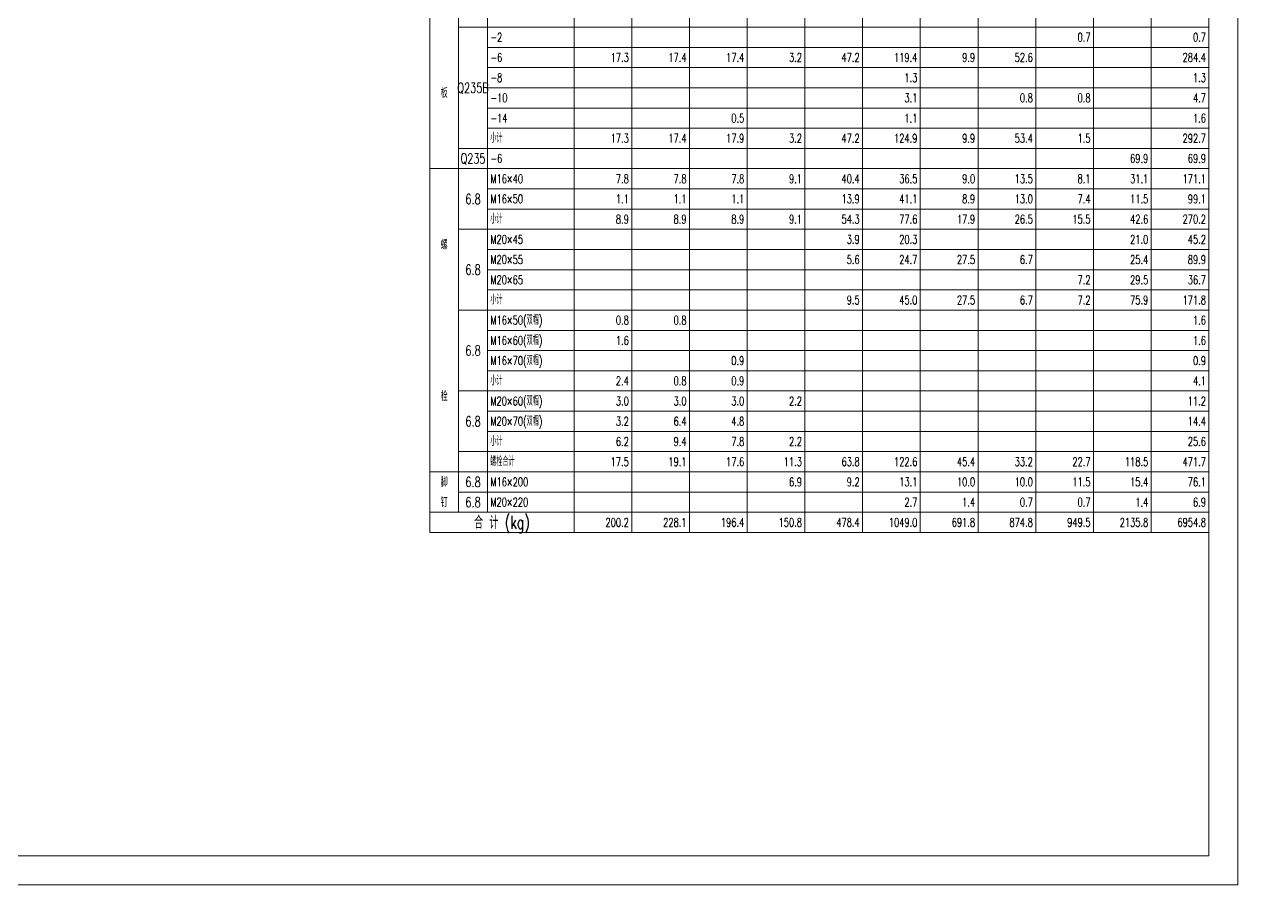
# Model space of a CAD drawing. Extents: x -13400 to 20340, y -61006 to 71674.
# Drawn here: x -4990 to 3420, y 59794 to 65754 of the extents above; entities that cross this region are included whole.
import ezdxf
from ezdxf.enums import TextEntityAlignment as Align

# ---------------------------------------------------------------- set-up
doc = ezdxf.new("R2010")
doc.units = 0
doc.header["$MEASUREMENT"] = 0
doc.layers.get('0').update_dxf_attribs({"linetype": 'CONTINUOUS', "lineweight": 25})
doc.styles.get("Standard").update_dxf_attribs({"font": 'simplex.shx', "width": 0.7, "height": 3, "bigfont": 'gbhzfs.shx'})

msp = doc.modelspace()

# ---------------------------------------------------------------- linework, layer by layer
at = {"color": 7, "linetype": 'Continuous', "lineweight": 18}
for p, q in [((3419.73684, 59793.99352), (3419.73684, 71673.99352)), ((3219.73684, 59993.99352), (3219.73684, 71473.99352)), ((-12900.26316, 59993.99352), (3219.73684, 59993.99352)), ((-13400.26316, 59793.99352), (3419.73684, 59793.99352))]:
    msp.add_line(p, q, dxfattribs=at)
at = {"color": 3, "linetype": 'Continuous', "lineweight": 13}
for p, q in [((-2180.26316, 66853.99352), (-2180.26316, 64753.99352)), ((3219.73684, 66853.99352), (3219.73684, 64753.99352)), ((-1980.26316, 66433.99352), (-1980.26316, 65733.99352)), ((3219.73684, 66433.99352), (3219.73684, 65733.99352)), ((-1780.26316, 65873.99352), (-1780.26316, 65733.99352)), ((-1180.26316, 65873.99352), (-1180.26316, 65733.99352)), ((-780.26316, 65873.99352), (-780.26316, 65733.99352)), ((-380.26316, 65873.99352), (-380.26316, 65733.99352)), ((19.73684, 65873.99352), (19.73684, 65733.99352)), ((419.73684, 65873.99352), (419.73684, 65733.99352)), ((819.73684, 65873.99352), (819.73684, 65733.99352)), ((1219.73684, 65873.99352), (1219.73684, 65733.99352)), ((1619.73684, 65873.99352), (1619.73684, 65733.99352)), ((2019.73684, 65873.99352), (2019.73684, 65733.99352)), ((2419.73684, 65873.99352), (2419.73684, 65733.99352)), ((2819.73684, 65873.99352), (2819.73684, 65733.99352)), ((-1980.26316, 65733.99352), (-1780.26316, 65733.99352)), ((-1980.26316, 65733.99352), (-1980.26316, 64893.99352)), ((-1780.26316, 65733.99352), (3219.73684, 65733.99352)), ((-1780.26316, 65733.99352), (-1780.26316, 65593.99352)), ((-1180.26316, 65733.99352), (-1180.26316, 65593.99352)), ((-780.26316, 65733.99352), (-780.26316, 65593.99352)), ((-380.26316, 65733.99352), (-380.26316, 65593.99352)), ((19.73684, 65733.99352), (19.73684, 65593.99352)), ((419.73684, 65733.99352), (419.73684, 65593.99352)), ((819.73684, 65733.99352), (819.73684, 65593.99352)), ((1219.73684, 65733.99352), (1219.73684, 65593.99352)), ((1619.73684, 65733.99352), (1619.73684, 65593.99352)), ((2019.73684, 65733.99352), (2019.73684, 65593.99352)), ((2419.73684, 65733.99352), (2419.73684, 65593.99352)), ((2819.73684, 65733.99352), (2819.73684, 65593.99352)), ((3219.73684, 65733.99352), (3219.73684, 64893.99352)), ((-1780.26316, 65593.99352), (3219.73684, 65593.99352)), ((-1780.26316, 65593.99352), (-1780.26316, 65453.99352)), ((-1180.26316, 65593.99352), (-1180.26316, 65453.99352)), ((-780.26316, 65593.99352), (-780.26316, 65453.99352)), ((-380.26316, 65593.99352), (-380.26316, 65453.99352)), ((19.73684, 65593.99352), (19.73684, 65453.99352)), ((419.73684, 65593.99352), (419.73684, 65453.99352)), ((819.73684, 65593.99352), (819.73684, 65453.99352)), ((1219.73684, 65593.99352), (1219.73684, 65453.99352)), ((1619.73684, 65593.99352), (1619.73684, 65453.99352)), ((2019.73684, 65593.99352), (2019.73684, 65453.99352)), ((2419.73684, 65593.99352), (2419.73684, 65453.99352)), ((2819.73684, 65593.99352), (2819.73684, 65453.99352)), ((-1780.26316, 65453.99352), (3219.73684, 65453.99352)), ((-1780.26316, 65453.99352), (-1780.26316, 65313.99352)), ((-1180.26316, 65453.99352), (-1180.26316, 65313.99352)), ((-780.26316, 65453.99352), (-780.26316, 65313.99352)), ((-380.26316, 65453.99352), (-380.26316, 65313.99352)), ((19.73684, 65453.99352), (19.73684, 65313.99352)), ((419.73684, 65453.99352), (419.73684, 65313.99352)), ((819.73684, 65453.99352), (819.73684, 65313.99352)), ((1219.73684, 65453.99352), (1219.73684, 65313.99352)), ((1619.73684, 65453.99352), (1619.73684, 65313.99352)), ((2019.73684, 65453.99352), (2019.73684, 65313.99352)), ((2419.73684, 65453.99352), (2419.73684, 65313.99352)), ((2819.73684, 65453.99352), (2819.73684, 65313.99352)), ((-1780.26316, 65313.99352), (3219.73684, 65313.99352)), ((-1780.26316, 65313.99352), (-1780.26316, 65173.99352)), ((-1180.26316, 65313.99352), (-1180.26316, 65173.99352)), ((-780.26316, 65313.99352), (-780.26316, 65173.99352)), ((-380.26316, 65313.99352), (-380.26316, 65173.99352)), ((19.73684, 65313.99352), (19.73684, 65173.99352)), ((419.73684, 65313.99352), (419.73684, 65173.99352)), ((819.73684, 65313.99352), (819.73684, 65173.99352)), ((1219.73684, 65313.99352), (1219.73684, 65173.99352)), ((1619.73684, 65313.99352), (1619.73684, 65173.99352)), ((2019.73684, 65313.99352), (2019.73684, 65173.99352)), ((2419.73684, 65313.99352), (2419.73684, 65173.99352)), ((2819.73684, 65313.99352), (2819.73684, 65173.99352)), ((-1780.26316, 65173.99352), (3219.73684, 65173.99352)), ((-1780.26316, 65173.99352), (-1780.26316, 65033.99352)), ((-1180.26316, 65173.99352), (-1180.26316, 65033.99352)), ((-780.26316, 65173.99352), (-780.26316, 65033.99352)), ((-380.26316, 65173.99352), (-380.26316, 65033.99352)), ((19.73684, 65173.99352), (19.73684, 65033.99352)), ((419.73684, 65173.99352), (419.73684, 65033.99352)), ((819.73684, 65173.99352), (819.73684, 65033.99352)), ((1219.73684, 65173.99352), (1219.73684, 65033.99352)), ((1619.73684, 65173.99352), (1619.73684, 65033.99352)), ((2019.73684, 65173.99352), (2019.73684, 65033.99352)), ((2419.73684, 65173.99352), (2419.73684, 65033.99352)), ((2819.73684, 65173.99352), (2819.73684, 65033.99352)), ((-1780.26316, 65033.99352), (3219.73684, 65033.99352)), ((-1780.26316, 65033.99352), (-1780.26316, 64893.99352)), ((-1180.26316, 65033.99352), (-1180.26316, 64893.99352)), ((-780.26316, 65033.99352), (-780.26316, 64893.99352)), ((-380.26316, 65033.99352), (-380.26316, 64893.99352)), ((19.73684, 65033.99352), (19.73684, 64893.99352)), ((419.73684, 65033.99352), (419.73684, 64893.99352)), ((819.73684, 65033.99352), (819.73684, 64893.99352)), ((1219.73684, 65033.99352), (1219.73684, 64893.99352)), ((1619.73684, 65033.99352), (1619.73684, 64893.99352)), ((2019.73684, 65033.99352), (2019.73684, 64893.99352)), ((2419.73684, 65033.99352), (2419.73684, 64893.99352)), ((2819.73684, 65033.99352), (2819.73684, 64893.99352)), ((-1980.26316, 64893.99352), (-1780.26316, 64893.99352)), ((-1980.26316, 64893.99352), (-1980.26316, 64753.99352)), ((-1780.26316, 64893.99352), (3219.73684, 64893.99352)), ((-1780.26316, 64893.99352), (-1780.26316, 64753.99352)), ((-1180.26316, 64893.99352), (-1180.26316, 64753.99352)), ((-780.26316, 64893.99352), (-780.26316, 64753.99352)), ((-380.26316, 64893.99352), (-380.26316, 64753.99352)), ((19.73684, 64893.99352), (19.73684, 64753.99352)), ((419.73684, 64893.99352), (419.73684, 64753.99352)), ((819.73684, 64893.99352), (819.73684, 64753.99352)), ((1219.73684, 64893.99352), (1219.73684, 64753.99352)), ((1619.73684, 64893.99352), (1619.73684, 64753.99352)), ((2019.73684, 64893.99352), (2019.73684, 64753.99352)), ((2419.73684, 64893.99352), (2419.73684, 64753.99352)), ((2819.73684, 64893.99352), (2819.73684, 64753.99352)), ((3219.73684, 64893.99352), (3219.73684, 64753.99352)), ((-2180.26316, 64753.99352), (-1980.26316, 64753.99352)), ((-2180.26316, 64753.99352), (-2180.26316, 62653.99352)), ((-1980.26316, 64753.99352), (-1780.26316, 64753.99352)), ((-1980.26316, 64753.99352), (-1980.26316, 64333.99352)), ((-1780.26316, 64753.99352), (3219.73684, 64753.99352)), ((-1780.26316, 64753.99352), (-1780.26316, 64613.99352)), ((-1180.26316, 64753.99352), (-1180.26316, 64613.99352)), ((-780.26316, 64753.99352), (-780.26316, 64613.99352)), ((-380.26316, 64753.99352), (-380.26316, 64613.99352)), ((19.73684, 64753.99352), (19.73684, 64613.99352)), ((419.73684, 64753.99352), (419.73684, 64613.99352)), ((819.73684, 64753.99352), (819.73684, 64613.99352)), ((1219.73684, 64753.99352), (1219.73684, 64613.99352)), ((1619.73684, 64753.99352), (1619.73684, 64613.99352)), ((2019.73684, 64753.99352), (2019.73684, 64613.99352)), ((2419.73684, 64753.99352), (2419.73684, 64613.99352)), ((2819.73684, 64753.99352), (2819.73684, 64613.99352)), ((3219.73684, 64753.99352), (3219.73684, 64333.99352)), ((3219.73684, 64753.99352), (3219.73684, 62653.99352)), ((-1780.26316, 64613.99352), (3219.73684, 64613.99352)), ((-1780.26316, 64613.99352), (-1780.26316, 64473.99352)), ((-1180.26316, 64613.99352), (-1180.26316, 64473.99352)), ((-780.26316, 64613.99352), (-780.26316, 64473.99352)), ((-380.26316, 64613.99352), (-380.26316, 64473.99352)), ((19.73684, 64613.99352), (19.73684, 64473.99352)), ((419.73684, 64613.99352), (419.73684, 64473.99352)), ((819.73684, 64613.99352), (819.73684, 64473.99352)), ((1219.73684, 64613.99352), (1219.73684, 64473.99352)), ((1619.73684, 64613.99352), (1619.73684, 64473.99352)), ((2019.73684, 64613.99352), (2019.73684, 64473.99352)), ((2419.73684, 64613.99352), (2419.73684, 64473.99352)), ((2819.73684, 64613.99352), (2819.73684, 64473.99352)), ((-1780.26316, 64473.99352), (3219.73684, 64473.99352)), ((-1780.26316, 64473.99352), (-1780.26316, 64333.99352)), ((-1180.26316, 64473.99352), (-1180.26316, 64333.99352)), ((-780.26316, 64473.99352), (-780.26316, 64333.99352)), ((-380.26316, 64473.99352), (-380.26316, 64333.99352)), ((19.73684, 64473.99352), (19.73684, 64333.99352)), ((419.73684, 64473.99352), (419.73684, 64333.99352)), ((819.73684, 64473.99352), (819.73684, 64333.99352)), ((1219.73684, 64473.99352), (1219.73684, 64333.99352)), ((1619.73684, 64473.99352), (1619.73684, 64333.99352)), ((2019.73684, 64473.99352), (2019.73684, 64333.99352)), ((2419.73684, 64473.99352), (2419.73684, 64333.99352)), ((2819.73684, 64473.99352), (2819.73684, 64333.99352)), ((-1980.26316, 64333.99352), (-1780.26316, 64333.99352)), ((-1980.26316, 64333.99352), (-1980.26316, 63773.99352)), ((-1780.26316, 64333.99352), (3219.73684, 64333.99352)), ((-1780.26316, 64333.99352), (-1780.26316, 64193.99352)), ((-1180.26316, 64333.99352), (-1180.26316, 64193.99352)), ((-780.26316, 64333.99352), (-780.26316, 64193.99352)), ((-380.26316, 64333.99352), (-380.26316, 64193.99352)), ((19.73684, 64333.99352), (19.73684, 64193.99352)), ((419.73684, 64333.99352), (419.73684, 64193.99352)), ((819.73684, 64333.99352), (819.73684, 64193.99352)), ((1219.73684, 64333.99352), (1219.73684, 64193.99352)), ((1619.73684, 64333.99352), (1619.73684, 64193.99352)), ((2019.73684, 64333.99352), (2019.73684, 64193.99352)), ((2419.73684, 64333.99352), (2419.73684, 64193.99352)), ((2819.73684, 64333.99352), (2819.73684, 64193.99352)), ((3219.73684, 64333.99352), (3219.73684, 63773.99352)), ((-1780.26316, 64193.99352), (3219.73684, 64193.99352)), ((-1780.26316, 64193.99352), (-1780.26316, 64053.99352)), ((-1180.26316, 64193.99352), (-1180.26316, 64053.99352)), ((-780.26316, 64193.99352), (-780.26316, 64053.99352)), ((-380.26316, 64193.99352), (-380.26316, 64053.99352)), ((19.73684, 64193.99352), (19.73684, 64053.99352)), ((419.73684, 64193.99352), (419.73684, 64053.99352)), ((819.73684, 64193.99352), (819.73684, 64053.99352)), ((1219.73684, 64193.99352), (1219.73684, 64053.99352)), ((1619.73684, 64193.99352), (1619.73684, 64053.99352)), ((2019.73684, 64193.99352), (2019.73684, 64053.99352)), ((2419.73684, 64193.99352), (2419.73684, 64053.99352)), ((2819.73684, 64193.99352), (2819.73684, 64053.99352)), ((-1780.26316, 64053.99352), (3219.73684, 64053.99352)), ((-1780.26316, 64053.99352), (-1780.26316, 63913.99352)), ((-1180.26316, 64053.99352), (-1180.26316, 63913.99352)), ((-780.26316, 64053.99352), (-780.26316, 63913.99352)), ((-380.26316, 64053.99352), (-380.26316, 63913.99352)), ((19.73684, 64053.99352), (19.73684, 63913.99352)), ((419.73684, 64053.99352), (419.73684, 63913.99352)), ((819.73684, 64053.99352), (819.73684, 63913.99352)), ((1219.73684, 64053.99352), (1219.73684, 63913.99352)), ((1619.73684, 64053.99352), (1619.73684, 63913.99352)), ((2019.73684, 64053.99352), (2019.73684, 63913.99352)), ((2419.73684, 64053.99352), (2419.73684, 63913.99352)), ((2819.73684, 64053.99352), (2819.73684, 63913.99352)), ((-1780.26316, 63913.99352), (3219.73684, 63913.99352)), ((-1780.26316, 63913.99352), (-1780.26316, 63773.99352)), ((-1180.26316, 63913.99352), (-1180.26316, 63773.99352)), ((-780.26316, 63913.99352), (-780.26316, 63773.99352)), ((-380.26316, 63913.99352), (-380.26316, 63773.99352)), ((19.73684, 63913.99352), (19.73684, 63773.99352)), ((419.73684, 63913.99352), (419.73684, 63773.99352)), ((819.73684, 63913.99352), (819.73684, 63773.99352)), ((1219.73684, 63913.99352), (1219.73684, 63773.99352)), ((1619.73684, 63913.99352), (1619.73684, 63773.99352)), ((2019.73684, 63913.99352), (2019.73684, 63773.99352)), ((2419.73684, 63913.99352), (2419.73684, 63773.99352)), ((2819.73684, 63913.99352), (2819.73684, 63773.99352)), ((-1980.26316, 63773.99352), (-1780.26316, 63773.99352)), ((-1980.26316, 63773.99352), (-1980.26316, 63213.99352)), ((-1780.26316, 63773.99352), (3219.73684, 63773.99352)), ((-1780.26316, 63773.99352), (-1780.26316, 63633.99352)), ((-1180.26316, 63773.99352), (-1180.26316, 63633.99352)), ((-780.26316, 63773.99352), (-780.26316, 63633.99352)), ((-380.26316, 63773.99352), (-380.26316, 63633.99352)), ((19.73684, 63773.99352), (19.73684, 63633.99352)), ((419.73684, 63773.99352), (419.73684, 63633.99352)), ((819.73684, 63773.99352), (819.73684, 63633.99352)), ((1219.73684, 63773.99352), (1219.73684, 63633.99352)), ((1619.73684, 63773.99352), (1619.73684, 63633.99352)), ((2019.73684, 63773.99352), (2019.73684, 63633.99352)), ((2419.73684, 63773.99352), (2419.73684, 63633.99352)), ((2819.73684, 63773.99352), (2819.73684, 63633.99352)), ((3219.73684, 63773.99352), (3219.73684, 63213.99352)), ((-1780.26316, 63633.99352), (3219.73684, 63633.99352)), ((-1780.26316, 63633.99352), (-1780.26316, 63493.99352)), ((-1180.26316, 63633.99352), (-1180.26316, 63493.99352)), ((-780.26316, 63633.99352), (-780.26316, 63493.99352)), ((-380.26316, 63633.99352), (-380.26316, 63493.99352)), ((19.73684, 63633.99352), (19.73684, 63493.99352)), ((419.73684, 63633.99352), (419.73684, 63493.99352)), ((819.73684, 63633.99352), (819.73684, 63493.99352)), ((1219.73684, 63633.99352), (1219.73684, 63493.99352)), ((1619.73684, 63633.99352), (1619.73684, 63493.99352)), ((2019.73684, 63633.99352), (2019.73684, 63493.99352)), ((2419.73684, 63633.99352), (2419.73684, 63493.99352)), ((2819.73684, 63633.99352), (2819.73684, 63493.99352)), ((-1780.26316, 63493.99352), (3219.73684, 63493.99352)), ((-1780.26316, 63493.99352), (-1780.26316, 63353.99352)), ((-1180.26316, 63493.99352), (-1180.26316, 63353.99352)), ((-780.26316, 63493.99352), (-780.26316, 63353.99352)), ((-380.26316, 63493.99352), (-380.26316, 63353.99352)), ((19.73684, 63493.99352), (19.73684, 63353.99352)), ((419.73684, 63493.99352), (419.73684, 63353.99352)), ((819.73684, 63493.99352), (819.73684, 63353.99352)), ((1219.73684, 63493.99352), (1219.73684, 63353.99352)), ((1619.73684, 63493.99352), (1619.73684, 63353.99352)), ((2019.73684, 63493.99352), (2019.73684, 63353.99352)), ((2419.73684, 63493.99352), (2419.73684, 63353.99352)), ((2819.73684, 63493.99352), (2819.73684, 63353.99352)), ((-1780.26316, 63353.99352), (3219.73684, 63353.99352)), ((-1780.26316, 63353.99352), (-1780.26316, 63213.99352)), ((-1180.26316, 63353.99352), (-1180.26316, 63213.99352)), ((-780.26316, 63353.99352), (-780.26316, 63213.99352)), ((-380.26316, 63353.99352), (-380.26316, 63213.99352)), ((19.73684, 63353.99352), (19.73684, 63213.99352)), ((419.73684, 63353.99352), (419.73684, 63213.99352)), ((819.73684, 63353.99352), (819.73684, 63213.99352)), ((1219.73684, 63353.99352), (1219.73684, 63213.99352)), ((1619.73684, 63353.99352), (1619.73684, 63213.99352)), ((2019.73684, 63353.99352), (2019.73684, 63213.99352)), ((2419.73684, 63353.99352), (2419.73684, 63213.99352)), ((2819.73684, 63353.99352), (2819.73684, 63213.99352)), ((-1980.26316, 63213.99352), (-1780.26316, 63213.99352)), ((-1980.26316, 63213.99352), (-1980.26316, 62793.99352)), ((-1780.26316, 63213.99352), (3219.73684, 63213.99352)), ((-1780.26316, 63213.99352), (-1780.26316, 63073.99352)), ((-1180.26316, 63213.99352), (-1180.26316, 63073.99352)), ((-780.26316, 63213.99352), (-780.26316, 63073.99352)), ((-380.26316, 63213.99352), (-380.26316, 63073.99352)), ((19.73684, 63213.99352), (19.73684, 63073.99352)), ((419.73684, 63213.99352), (419.73684, 63073.99352)), ((819.73684, 63213.99352), (819.73684, 63073.99352)), ((1219.73684, 63213.99352), (1219.73684, 63073.99352)), ((1619.73684, 63213.99352), (1619.73684, 63073.99352)), ((2019.73684, 63213.99352), (2019.73684, 63073.99352)), ((2419.73684, 63213.99352), (2419.73684, 63073.99352)), ((2819.73684, 63213.99352), (2819.73684, 63073.99352)), ((3219.73684, 63213.99352), (3219.73684, 62793.99352)), ((-1780.26316, 63073.99352), (3219.73684, 63073.99352)), ((-1780.26316, 63073.99352), (-1780.26316, 62933.99352)), ((-1180.26316, 63073.99352), (-1180.26316, 62933.99352)), ((-780.26316, 63073.99352), (-780.26316, 62933.99352)), ((-380.26316, 63073.99352), (-380.26316, 62933.99352)), ((19.73684, 63073.99352), (19.73684, 62933.99352)), ((419.73684, 63073.99352), (419.73684, 62933.99352)), ((819.73684, 63073.99352), (819.73684, 62933.99352)), ((1219.73684, 63073.99352), (1219.73684, 62933.99352)), ((1619.73684, 63073.99352), (1619.73684, 62933.99352)), ((2019.73684, 63073.99352), (2019.73684, 62933.99352)), ((2419.73684, 63073.99352), (2419.73684, 62933.99352)), ((2819.73684, 63073.99352), (2819.73684, 62933.99352)), ((-1780.26316, 62933.99352), (3219.73684, 62933.99352)), ((-1780.26316, 62933.99352), (-1780.26316, 62793.99352)), ((-1180.26316, 62933.99352), (-1180.26316, 62793.99352)), ((-780.26316, 62933.99352), (-780.26316, 62793.99352)), ((-380.26316, 62933.99352), (-380.26316, 62793.99352)), ((19.73684, 62933.99352), (19.73684, 62793.99352)), ((419.73684, 62933.99352), (419.73684, 62793.99352)), ((819.73684, 62933.99352), (819.73684, 62793.99352)), ((1219.73684, 62933.99352), (1219.73684, 62793.99352)), ((1619.73684, 62933.99352), (1619.73684, 62793.99352)), ((2019.73684, 62933.99352), (2019.73684, 62793.99352)), ((2419.73684, 62933.99352), (2419.73684, 62793.99352)), ((2819.73684, 62933.99352), (2819.73684, 62793.99352)), ((-1980.26316, 62793.99352), (-1780.26316, 62793.99352)), ((-1980.26316, 62793.99352), (-1980.26316, 62653.99352)), ((-1780.26316, 62793.99352), (3219.73684, 62793.99352)), ((-1780.26316, 62793.99352), (-1780.26316, 62653.99352)), ((-1180.26316, 62793.99352), (-1180.26316, 62653.99352)), ((-780.26316, 62793.99352), (-780.26316, 62653.99352)), ((-380.26316, 62793.99352), (-380.26316, 62653.99352)), ((19.73684, 62793.99352), (19.73684, 62653.99352)), ((419.73684, 62793.99352), (419.73684, 62653.99352)), ((819.73684, 62793.99352), (819.73684, 62653.99352)), ((1219.73684, 62793.99352), (1219.73684, 62653.99352)), ((1619.73684, 62793.99352), (1619.73684, 62653.99352)), ((2019.73684, 62793.99352), (2019.73684, 62653.99352)), ((2419.73684, 62793.99352), (2419.73684, 62653.99352)), ((2819.73684, 62793.99352), (2819.73684, 62653.99352)), ((3219.73684, 62793.99352), (3219.73684, 62653.99352)), ((-2180.26316, 62653.99352), (-1980.26316, 62653.99352)), ((-2180.26316, 62653.99352), (-2180.26316, 62373.99352)), ((-1980.26316, 62653.99352), (-1780.26316, 62653.99352)), ((-1980.26316, 62653.99352), (-1980.26316, 62513.99352)), ((-1780.26316, 62653.99352), (3219.73684, 62653.99352)), ((-1780.26316, 62653.99352), (-1780.26316, 62513.99352)), ((-1180.26316, 62653.99352), (-1180.26316, 62513.99352)), ((-780.26316, 62653.99352), (-780.26316, 62513.99352)), ((-380.26316, 62653.99352), (-380.26316, 62513.99352)), ((19.73684, 62653.99352), (19.73684, 62513.99352)), ((419.73684, 62653.99352), (419.73684, 62513.99352)), ((819.73684, 62653.99352), (819.73684, 62513.99352)), ((1219.73684, 62653.99352), (1219.73684, 62513.99352)), ((1619.73684, 62653.99352), (1619.73684, 62513.99352)), ((2019.73684, 62653.99352), (2019.73684, 62513.99352)), ((2419.73684, 62653.99352), (2419.73684, 62513.99352)), ((2819.73684, 62653.99352), (2819.73684, 62513.99352)), ((3219.73684, 62653.99352), (3219.73684, 62513.99352)), ((3219.73684, 62653.99352), (3219.73684, 62373.99352)), ((-1980.26316, 62513.99352), (-1780.26316, 62513.99352)), ((-1980.26316, 62513.99352), (-1980.26316, 62373.99352)), ((-1780.26316, 62513.99352), (3219.73684, 62513.99352)), ((-1780.26316, 62513.99352), (-1780.26316, 62373.99352)), ((-1180.26316, 62513.99352), (-1180.26316, 62373.99352)), ((-780.26316, 62513.99352), (-780.26316, 62373.99352)), ((-380.26316, 62513.99352), (-380.26316, 62373.99352)), ((19.73684, 62513.99352), (19.73684, 62373.99352)), ((419.73684, 62513.99352), (419.73684, 62373.99352)), ((819.73684, 62513.99352), (819.73684, 62373.99352)), ((1219.73684, 62513.99352), (1219.73684, 62373.99352)), ((1619.73684, 62513.99352), (1619.73684, 62373.99352)), ((2019.73684, 62513.99352), (2019.73684, 62373.99352)), ((2419.73684, 62513.99352), (2419.73684, 62373.99352)), ((2819.73684, 62513.99352), (2819.73684, 62373.99352)), ((3219.73684, 62513.99352), (3219.73684, 62373.99352)), ((-2180.26316, 62373.99352), (-1980.26316, 62373.99352)), ((-2180.26316, 62373.99352), (-2180.26316, 62233.99352)), ((-1980.26316, 62373.99352), (-1780.26316, 62373.99352)), ((-1780.26316, 62373.99352), (3219.73684, 62373.99352)), ((-1180.26316, 62373.99352), (-1180.26316, 62233.99352)), ((-780.26316, 62373.99352), (-780.26316, 62233.99352)), ((-380.26316, 62373.99352), (-380.26316, 62233.99352)), ((19.73684, 62373.99352), (19.73684, 62233.99352)), ((419.73684, 62373.99352), (419.73684, 62233.99352)), ((819.73684, 62373.99352), (819.73684, 62233.99352)), ((1219.73684, 62373.99352), (1219.73684, 62233.99352)), ((1619.73684, 62373.99352), (1619.73684, 62233.99352)), ((2019.73684, 62373.99352), (2019.73684, 62233.99352)), ((2419.73684, 62373.99352), (2419.73684, 62233.99352)), ((2819.73684, 62373.99352), (2819.73684, 62233.99352)), ((3219.73684, 62373.99352), (3219.73684, 62233.99352)), ((-2180.26316, 62233.99352), (3219.73684, 62233.99352))]:
    msp.add_line(p, q, dxfattribs=at)

# ---------------------------------------------------------------- texts
at = {"color": 3, "linetype": 'Continuous', "lineweight": 13, "width": 0.7}
for s, p in [('-2', (-1760.26316, 65663.99352)), ('-6', (-1760.26316, 65523.99352)), ('-8', (-1760.26316, 65383.99352)), ('-10', (-1760.26316, 65243.99352)), ('-14', (-1760.26316, 65103.99352)), ('小计', (-1760.26316, 64963.99352)), ('-6', (-1760.26316, 64823.99352)), ('M16×40', (-1760.26316, 64683.99352)), ('M16×50', (-1760.26316, 64543.99352)), ('小计', (-1760.26316, 64403.99352)), ('M20×45', (-1760.26316, 64263.99352)), ('M20×55', (-1760.26316, 64123.99352)), ('M20×65', (-1760.26316, 63983.99352)), ('小计', (-1760.26316, 63843.99352)), ('M16×50(双帽)', (-1760.26316, 63703.99352)), ('M16×60(双帽)', (-1760.26316, 63563.99352)), ('M16×70(双帽)', (-1760.26316, 63423.99352)), ('小计', (-1760.26316, 63283.99352)), ('M20×60(双帽)', (-1760.26316, 63143.99352)), ('M20×70(双帽)', (-1760.26316, 63003.99352)), ('小计', (-1760.26316, 62863.99352)), ('螺栓合计', (-1760.26316, 62723.99352)), ('M16×200', (-1760.26316, 62583.99352)), ('M20×220', (-1760.26316, 62443.99352))]:
    msp.add_text(s, height=60, dxfattribs=at).set_placement(p, align=Align.MIDDLE_LEFT)
for s, p in [('0.7', (2399.73684, 65663.99352)), ('0.7', (3199.73684, 65663.99352)), ('17.3', (-800.26316, 65523.99352)), ('17.4', (-400.26316, 65523.99352)), ('17.4', (-0.26316, 65523.99352)), ('3.2', (399.73684, 65523.99352)), ('47.2', (799.73684, 65523.99352)), ('119.4', (1199.73684, 65523.99352)), ('9.9', (1599.73684, 65523.99352)), ('52.6', (1999.73684, 65523.99352)), ('284.4', (3199.73684, 65523.99352)), ('1.3', (1199.73684, 65383.99352)), ('1.3', (3199.73684, 65383.99352)), ('3.1', (1199.73684, 65243.99352)), ('0.8', (1999.73684, 65243.99352)), ('0.8', (2399.73684, 65243.99352)), ('4.7', (3199.73684, 65243.99352)), ('0.5', (-0.26316, 65103.99352)), ('1.1', (1199.73684, 65103.99352)), ('1.6', (3199.73684, 65103.99352)), ('17.3', (-800.26316, 64963.99352)), ('17.4', (-400.26316, 64963.99352)), ('17.9', (-0.26316, 64963.99352)), ('3.2', (399.73684, 64963.99352)), ('47.2', (799.73684, 64963.99352)), ('124.9', (1199.73684, 64963.99352)), ('9.9', (1599.73684, 64963.99352)), ('53.4', (1999.73684, 64963.99352)), ('1.5', (2399.73684, 64963.99352)), ('292.7', (3199.73684, 64963.99352)), ('69.9', (2799.73684, 64823.99352)), ('69.9', (3199.73684, 64823.99352)), ('7.8', (-800.26316, 64683.99352)), ('7.8', (-400.26316, 64683.99352)), ('7.8', (-0.26316, 64683.99352)), ('9.1', (399.73684, 64683.99352)), ('40.4', (799.73684, 64683.99352)), ('36.5', (1199.73684, 64683.99352)), ('9.0', (1599.73684, 64683.99352)), ('13.5', (1999.73684, 64683.99352)), ('8.1', (2399.73684, 64683.99352)), ('31.1', (2799.73684, 64683.99352)), ('171.1', (3199.73684, 64683.99352)), ('1.1', (-800.26316, 64543.99352)), ('1.1', (-400.26316, 64543.99352)), ('1.1', (-0.26316, 64543.99352)), ('13.9', (799.73684, 64543.99352)), ('41.1', (1199.73684, 64543.99352)), ('8.9', (1599.73684, 64543.99352)), ('13.0', (1999.73684, 64543.99352)), ('7.4', (2399.73684, 64543.99352)), ('11.5', (2799.73684, 64543.99352)), ('99.1', (3199.73684, 64543.99352)), ('8.9', (-800.26316, 64403.99352)), ('8.9', (-400.26316, 64403.99352)), ('8.9', (-0.26316, 64403.99352)), ('9.1', (399.73684, 64403.99352)), ('54.3', (799.73684, 64403.99352)), ('77.6', (1199.73684, 64403.99352)), ('17.9', (1599.73684, 64403.99352)), ('26.5', (1999.73684, 64403.99352)), ('15.5', (2399.73684, 64403.99352)), ('42.6', (2799.73684, 64403.99352)), ('270.2', (3199.73684, 64403.99352)), ('3.9', (799.73684, 64263.99352)), ('20.3', (1199.73684, 64263.99352)), ('21.0', (2799.73684, 64263.99352)), ('45.2', (3199.73684, 64263.99352)), ('5.6', (799.73684, 64123.99352)), ('24.7', (1199.73684, 64123.99352)), ('27.5', (1599.73684, 64123.99352)), ('6.7', (1999.73684, 64123.99352)), ('25.4', (2799.73684, 64123.99352)), ('89.9', (3199.73684, 64123.99352)), ('7.2', (2399.73684, 63983.99352)), ('29.5', (2799.73684, 63983.99352)), ('36.7', (3199.73684, 63983.99352)), ('9.5', (799.73684, 63843.99352)), ('45.0', (1199.73684, 63843.99352)), ('27.5', (1599.73684, 63843.99352)), ('6.7', (1999.73684, 63843.99352)), ('7.2', (2399.73684, 63843.99352)), ('75.9', (2799.73684, 63843.99352)), ('171.8', (3199.73684, 63843.99352)), ('0.8', (-800.26316, 63703.99352)), ('0.8', (-400.26316, 63703.99352)), ('1.6', (3199.73684, 63703.99352)), ('1.6', (-800.26316, 63563.99352)), ('1.6', (3199.73684, 63563.99352)), ('0.9', (-0.26316, 63423.99352)), ('0.9', (3199.73684, 63423.99352)), ('2.4', (-800.26316, 63283.99352)), ('0.8', (-400.26316, 63283.99352)), ('0.9', (-0.26316, 63283.99352)), ('4.1', (3199.73684, 63283.99352)), ('3.0', (-800.26316, 63143.99352)), ('3.0', (-400.26316, 63143.99352)), ('3.0', (-0.26316, 63143.99352)), ('2.2', (399.73684, 63143.99352)), ('11.2', (3199.73684, 63143.99352)), ('3.2', (-800.26316, 63003.99352)), ('6.4', (-400.26316, 63003.99352)), ('4.8', (-0.26316, 63003.99352)), ('14.4', (3199.73684, 63003.99352)), ('6.2', (-800.26316, 62863.99352)), ('9.4', (-400.26316, 62863.99352)), ('7.8', (-0.26316, 62863.99352)), ('2.2', (399.73684, 62863.99352)), ('25.6', (3199.73684, 62863.99352)), ('17.5', (-800.26316, 62723.99352)), ('19.1', (-400.26316, 62723.99352)), ('17.6', (-0.26316, 62723.99352)), ('11.3', (399.73684, 62723.99352)), ('63.8', (799.73684, 62723.99352)), ('122.6', (1199.73684, 62723.99352)), ('45.4', (1599.73684, 62723.99352)), ('33.2', (1999.73684, 62723.99352)), ('22.7', (2399.73684, 62723.99352)), ('118.5', (2799.73684, 62723.99352)), ('471.7', (3199.73684, 62723.99352)), ('6.9', (399.73684, 62583.99352)), ('9.2', (799.73684, 62583.99352)), ('13.1', (1199.73684, 62583.99352)), ('10.0', (1599.73684, 62583.99352)), ('10.0', (1999.73684, 62583.99352)), ('11.5', (2399.73684, 62583.99352)), ('15.4', (2799.73684, 62583.99352)), ('76.1', (3199.73684, 62583.99352)), ('2.7', (1199.73684, 62443.99352)), ('1.4', (1599.73684, 62443.99352)), ('0.7', (1999.73684, 62443.99352)), ('0.7', (2399.73684, 62443.99352)), ('1.4', (2799.73684, 62443.99352)), ('6.9', (3199.73684, 62443.99352)), ('200.2', (-800.26316, 62303.99352)), ('228.1', (-400.26316, 62303.99352)), ('196.4', (-0.26316, 62303.99352)), ('150.8', (399.73684, 62303.99352)), ('478.4', (799.73684, 62303.99352)), ('1049.0', (1199.73684, 62303.99352)), ('691.8', (1599.73684, 62303.99352)), ('874.8', (1999.73684, 62303.99352)), ('949.5', (2399.73684, 62303.99352)), ('2135.8', (2799.73684, 62303.99352)), ('6954.8', (3199.73684, 62303.99352))]:
    msp.add_text(s, height=60, dxfattribs=at).set_placement(p, align=Align.MIDDLE_RIGHT)
for s, height, p in [('Q235B', 70, (-1880.26316, 65313.99352)), ('板', 70, (-2080.26316, 65278.99352)), ('Q235', 70, (-1880.26316, 64823.99352)), ('6.8', 70, (-1880.26316, 64543.99352)), ('螺', 70, (-2080.26316, 64228.99352)), ('6.8', 70, (-1880.26316, 64053.99352)), ('6.8', 70, (-1880.26316, 63493.99352)), ('栓', 70, (-2080.26316, 63178.99352)), ('6.8', 70, (-1880.26316, 63003.99352)), ('脚', 70, (-2080.26316, 62583.99352)), ('6.8', 70, (-1880.26316, 62583.99352)), ('钉', 70, (-2080.26316, 62443.99352)), ('6.8', 70, (-1880.26316, 62443.99352)), ('合 计 (kg)', 90, (-1680.26316, 62303.99352))]:
    msp.add_text(s, height=height, dxfattribs=at).set_placement(p, align=Align.MIDDLE_CENTER)

doc.saveas('drawing.dxf')
